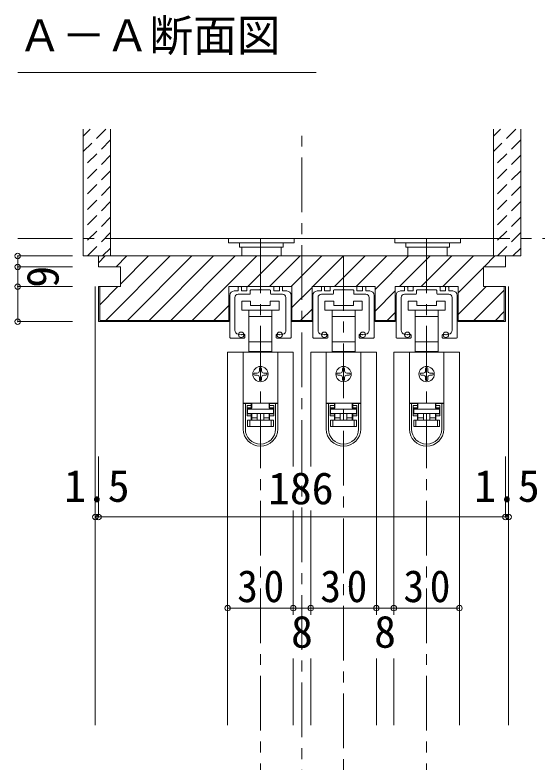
# Model space of a CAD drawing. Units: millimetres, scale not verified. Extents: x -957 to 993, y -689 to 708.
# Drawn here: x -495 to -256.3, y -221.3 to 120.3 of the extents above; entities that cross this region are included whole.
import ezdxf
from ezdxf.enums import TextEntityAlignment as Align

# ---------------------------------------------------------------- set-up
doc = ezdxf.new("R2010")
doc.units = ezdxf.units.MM
doc.header["$LTSCALE"] = 5
doc.header["$PDMODE"] = 32
doc.header["$PDSIZE"] = 2.5
doc.linetypes.add('CHAIN1', pattern=[8, 5, -1, 1, -1])
doc.linetypes.add('DASHED1', pattern=[1.8, 1.2, -0.6])
doc.layers.add('0-B_寸法', color=7, linetype='Continuous', lineweight=9)
doc.styles.add('ＭＳ ゴシック', font='')
doc.styles.get('ＭＳ ゴシック').set_extended_font_data('MS Gothic')

# ---------------------------------------------------------------- blocks, each defined once
blk = doc.blocks.new('01')
at = {"layer": '0-B_寸法'}
for p, q in [((-10.15, 6.02), (-10.15, 7.42)), ((-8.95, 7.72), (-9.85, 7.72)), ((-8.65, 6.02), (-8.65, 7.42)), ((-6.15, 7.42), (-6.15, 6.02)), ((-5.85, 7.72), (5.85, 7.72)), ((6.15, 7.42), (6.15, 6.02)), ((8.65, 6.02), (8.65, 7.42)), ((8.95, 7.72), (9.85, 7.72)), ((10.15, 6.02), (10.15, 7.42)), ((-14, 3.72), (-14, -15.48)), ((-12, 5.72), (-10.45, 5.72)), ((-10.15, 4.22), (-4.95, 4.22)), ((-6.45, 5.72), (-8.35, 5.72)), ((-4.65, 4.52), (-4.65, 5.92)), ((-4.35, 6.22), (-0.3, 6.22)), ((0, 6.52), (-0.3, 6.22)), ((0, 6.52), (0.3, 6.22)), ((4.35, 6.22), (0.3, 6.22)), ((4.65, 4.52), (4.65, 5.92)), ((10.15, 4.22), (4.95, 4.22)), ((6.45, 5.72), (8.35, 5.72)), ((12, 5.72), (10.45, 5.72)), ((14, 3.72), (14, -15.48)), ((-11.65, 2.72), (-11.65, -12.157)), ((11.65, 2.72), (11.65, -12.157)), ((-13.7, -15.78), (-7.45, -15.78)), ((-7.15, -15.48), (-7.15, -14.405)), ((7.15, -15.48), (7.15, -14.405)), ((13.7, -15.78), (7.45, -15.78))]:
    blk.add_line(p, q, dxfattribs=at)
for centre, radius, start, end in [((-9.85, 7.42), 0.3, 90, 180), ((-8.95, 7.42), 0.3, 0, 90), ((-5.85, 7.42), 0.3, 90, 180), ((5.85, 7.42), 0.3, 0, 90), ((8.95, 7.42), 0.3, 90, 180), ((9.85, 7.42), 0.3, 0, 90), ((-12, 3.72), 2, 90, 180), ((-10.15, 2.72), 1.5, 90, 180), ((-10.45, 6.02), 0.3, 270, 0), ((-8.35, 6.02), 0.3, 180, 270), ((-6.45, 6.02), 0.3, 270, 0), ((-4.95, 4.52), 0.3, 270, 0), ((-4.35, 5.92), 0.3, 90, 180), ((4.35, 5.92), 0.3, 0, 90), ((4.95, 4.52), 0.3, 180, 270), ((6.45, 6.02), 0.3, 180, 270), ((8.35, 6.02), 0.3, 270, 0), ((10.45, 6.02), 0.3, 180, 270), ((10.15, 2.72), 1.5, 0, 90), ((12, 3.72), 2, 0, 90), ((-9.65, -12.157), 2, 180, 253.54075), ((9.65, -12.157), 2, 286.45925, 0), ((-13.7, -15.48), 0.3, 180, 270), ((-8.8, -9.28), 5, 253.54075, 284.75682), ((-7.45, -14.405), 0.3, 0, 104.75682), ((-7.45, -15.48), 0.3, 270, 0), ((7.45, -14.405), 0.3, 75.24318, 180), ((7.45, -15.48), 0.3, 180, 270), ((8.8, -9.28), 5, 255.24318, 286.45925), ((13.7, -15.48), 0.3, 270, 0)]:
    blk.add_arc(centre, radius, start, end, dxfattribs=at)
for p in [(-8.8, -14.28), (8.8, -14.28)]:
    blk.add_point(p, dxfattribs=at)

msp = doc.modelspace()

# ---------------------------------------------------------------- linework, layer by layer
at = {"layer": '0-B_寸法'}
for p, q in [((-357.319, 93.893), (-493.746, 93.893)), ((-463.746, 68.058), (-463.746, 10.058)), ((-451.246, 68.058), (-451.246, 10.058)), ((-276.246, 68.058), (-276.246, 10.058)), ((-263.746, 68.058), (-263.746, 10.058)), ((-451.246, 18.058), (-276.246, 18.058)), ((-367.288, 18.058), (-367.288, 16.058)), ((-291.288, 18.058), (-291.288, 16.058)), ((-392.288, 16.058), (-392.288, 14.058)), ((-392.288, 14.058), (-372.288, 14.058)), ((-391.288, 14.058), (-391.288, 10.058)), ((-373.288, 10.058), (-373.288, 14.058)), ((-372.288, 16.058), (-372.288, 14.058)), ((-316.288, 16.058), (-316.288, 14.058)), ((-316.288, 14.058), (-296.288, 14.058)), ((-315.288, 14.058), (-315.288, 10.058)), ((-297.288, 10.058), (-297.288, 14.058)), ((-296.288, 16.058), (-296.288, 14.058)), ((-451.246, 10.058), (-463.746, 10.058)), ((-458.246, 10.058), (-456.746, 10.058)), ((-456.746, 6.997), (-453.685, 10.058)), ((-453.486, -19.442), (-423.986, 10.058)), ((-448.785, 5.058), (-443.785, 10.058)), ((-446.746, -2.802), (-433.886, 10.058)), ((-443.587, -19.442), (-414.087, 10.058)), ((-433.688, -19.442), (-404.188, 10.058)), ((-423.788, -19.442), (-394.288, 10.058)), ((-413.889, -19.442), (-384.389, 10.058)), ((-388.489, -3.942), (-374.489, 10.058)), ((-378.59, -3.942), (-364.59, 10.058)), ((-368.69, -3.942), (-354.69, 10.058)), ((-358.791, -3.942), (-344.791, 10.058)), ((-348.891, -3.942), (-334.891, 10.058)), ((-338.992, -3.942), (-324.992, 10.058)), ((-330.346, -5.196), (-315.092, 10.058)), ((-319.193, -3.942), (-305.193, 10.058)), ((-309.293, -3.942), (-295.293, 10.058)), ((-299.394, -3.942), (-285.394, 10.058)), ((-280.494, 5.058), (-275.494, 10.058)), ((-263.746, 10.058), (-276.246, 10.058)), ((-270.746, 10.058), (-269.246, 10.058)), ((-270.746, 5.058), (-270.746, 10.058)), ((-292.346, -6.794), (-280.746, 4.806)), ((-458.246, -204.442), (-458.246, -3.942)), ((-456.746, -3.942), (-456.746, -19.942)), ((-456.246, -12.302), (-447.886, -3.942)), ((-456.246, -3.942), (-456.246, -19.442)), ((-397.146, -19.942), (-397.146, -3.942)), ((-397.146, -3.942), (-368.346, -3.942)), ((-368.346, -19.942), (-368.346, -3.942)), ((-368.346, -13.498), (-359.146, -4.298)), ((-359.146, -3.942), (-330.346, -3.942)), ((-359.146, -19.942), (-359.146, -3.942)), ((-330.346, -19.942), (-330.346, -3.942)), ((-330.346, -15.096), (-321.146, -5.896)), ((-321.146, -3.942), (-292.346, -3.942)), ((-292.346, -16.694), (-279.595, -3.942)), ((-292.346, -19.942), (-292.346, -3.942)), ((-285.195, -19.442), (-271.246, -5.493)), ((-271.246, -3.942), (-271.246, -19.442)), ((-269.246, -204.442), (-269.246, -3.942)), ((-403.989, -19.442), (-397.146, -12.599)), ((-391.246, -10.642), (-391.246, -14.642)), ((-387.246, -10.642), (-391.246, -10.642)), ((-387.246, -12.642), (-387.246, -10.642)), ((-378.246, -12.642), (-387.246, -12.642)), ((-378.246, -10.642), (-378.246, -12.642)), ((-374.246, -10.642), (-378.246, -10.642)), ((-374.246, -14.642), (-374.246, -10.642)), ((-353.246, -10.642), (-353.246, -14.642)), ((-349.246, -10.642), (-353.246, -10.642)), ((-349.246, -12.642), (-349.246, -10.642)), ((-340.246, -12.642), (-349.246, -12.642)), ((-340.246, -10.642), (-340.246, -12.642)), ((-336.246, -10.642), (-340.246, -10.642)), ((-336.246, -14.642), (-336.246, -10.642)), ((-315.246, -10.642), (-315.246, -14.642)), ((-311.246, -10.642), (-315.246, -10.642)), ((-311.246, -12.642), (-311.246, -10.642)), ((-302.246, -12.642), (-311.246, -12.642)), ((-302.246, -10.642), (-302.246, -12.642)), ((-298.246, -10.642), (-302.246, -10.642)), ((-298.246, -14.642), (-298.246, -10.642)), ((-391.246, -14.642), (-382.746, -14.642)), ((-387.996, -14.642), (-387.996, -17.642)), ((-382.746, -14.642), (-374.246, -14.642)), ((-377.496, -17.642), (-377.496, -14.642)), ((-364.392, -19.442), (-359.146, -14.196)), ((-353.246, -14.642), (-344.746, -14.642)), ((-349.996, -14.642), (-349.996, -17.642)), ((-344.746, -14.642), (-336.246, -14.642)), ((-339.496, -17.642), (-339.496, -14.642)), ((-324.793, -19.442), (-321.146, -15.795)), ((-315.246, -14.642), (-306.746, -14.642)), ((-311.996, -14.642), (-311.996, -17.642)), ((-306.746, -14.642), (-298.246, -14.642)), ((-301.496, -17.642), (-301.496, -14.642)), ((-275.296, -19.442), (-271.246, -15.393)), ((-456.746, -19.942), (-397.146, -19.942)), ((-456.246, -19.442), (-397.146, -19.442)), ((-387.996, -17.642), (-387.996, -29.242)), ((-387.996, -17.642), (-382.746, -17.642)), ((-382.746, -17.642), (-377.496, -17.642)), ((-377.496, -29.242), (-377.496, -17.642)), ((-368.346, -19.442), (-359.146, -19.442)), ((-368.346, -19.942), (-359.146, -19.942)), ((-349.996, -17.642), (-349.996, -29.242)), ((-349.996, -17.642), (-344.746, -17.642)), ((-344.746, -17.642), (-339.496, -17.642)), ((-339.496, -29.242), (-339.496, -17.642)), ((-330.346, -19.442), (-321.146, -19.442)), ((-311.996, -17.642), (-311.996, -29.242)), ((-311.996, -17.642), (-306.746, -17.642)), ((-306.746, -17.642), (-301.496, -17.642)), ((-301.496, -29.242), (-301.496, -17.642)), ((-271.246, -19.442), (-292.346, -19.442)), ((-270.746, -19.942), (-292.346, -19.942)), ((-387.996, -29.242), (-387.996, -33.642)), ((-382.746, -29.242), (-387.996, -29.242)), ((-377.496, -29.242), (-382.746, -29.242)), ((-377.496, -33.642), (-377.496, -29.242)), ((-349.996, -29.242), (-349.996, -33.642)), ((-344.746, -29.242), (-349.996, -29.242)), ((-339.496, -29.242), (-344.746, -29.242)), ((-339.496, -33.642), (-339.496, -29.242)), ((-311.996, -29.242), (-311.996, -33.642)), ((-306.746, -29.242), (-311.996, -29.242)), ((-301.496, -29.242), (-306.746, -29.242)), ((-301.496, -33.642), (-301.496, -29.242)), ((-397.746, -33.942), (-397.746, -204.442)), ((-397.746, -33.942), (-367.746, -33.942)), ((-390.646, -33.942), (-390.646, -57.242)), ((-374.846, -33.942), (-390.646, -33.942)), ((-387.996, -33.642), (-386.746, -33.642)), ((-378.746, -33.942), (-378.746, -33.642)), ((-378.746, -33.642), (-377.496, -33.642)), ((-374.846, -33.942), (-374.846, -57.242)), ((-367.746, -33.942), (-367.746, -86.246)), ((-359.746, -33.942), (-359.746, -86.246)), ((-359.746, -33.942), (-329.746, -33.942)), ((-352.646, -33.942), (-352.646, -57.242)), ((-336.846, -33.942), (-352.646, -33.942)), ((-349.996, -33.642), (-348.746, -33.642)), ((-340.746, -33.942), (-340.746, -33.642)), ((-340.746, -33.642), (-339.496, -33.642)), ((-336.846, -33.942), (-336.846, -57.242)), ((-329.746, -33.942), (-329.746, -153.942)), ((-321.746, -33.942), (-321.746, -153.942)), ((-321.746, -33.942), (-291.746, -33.942)), ((-314.646, -33.942), (-314.646, -57.242)), ((-298.846, -33.942), (-314.646, -33.942)), ((-311.996, -33.642), (-310.746, -33.642)), ((-302.746, -33.942), (-302.746, -33.642)), ((-302.746, -33.642), (-301.496, -33.642)), ((-298.846, -33.942), (-298.846, -57.242)), ((-291.746, -33.942), (-291.746, -204.442)), ((-384.246, -43.442), (-385.246, -43.442)), ((-383.246, -41.442), (-383.246, -42.442)), ((-382.246, -42.442), (-382.246, -41.442)), ((-380.246, -43.442), (-381.246, -43.442)), ((-346.246, -43.442), (-347.246, -43.442)), ((-345.246, -41.442), (-345.246, -42.442)), ((-344.246, -42.442), (-344.246, -41.442)), ((-342.246, -43.442), (-343.246, -43.442)), ((-308.246, -43.442), (-309.246, -43.442)), ((-307.246, -41.442), (-307.246, -42.442)), ((-306.246, -42.442), (-306.246, -41.442)), ((-304.246, -43.442), (-305.246, -43.442)), ((-385.246, -44.442), (-384.246, -44.442)), ((-383.246, -45.442), (-383.246, -46.442)), ((-382.246, -46.442), (-382.246, -45.442)), ((-381.246, -44.442), (-380.246, -44.442)), ((-347.246, -44.442), (-346.246, -44.442)), ((-345.246, -45.442), (-345.246, -46.442)), ((-344.246, -46.442), (-344.246, -45.442)), ((-343.246, -44.442), (-342.246, -44.442)), ((-309.246, -44.442), (-308.246, -44.442)), ((-307.246, -45.442), (-307.246, -46.442)), ((-306.246, -46.442), (-306.246, -45.442)), ((-305.246, -44.442), (-304.246, -44.442)), ((-390.646, -57.242), (-390.646, -57.342)), ((-374.846, -57.242), (-390.646, -57.242)), ((-390.646, -57.342), (-390.646, -69.042)), ((-389.646, -57.342), (-390.646, -57.342)), ((-389.646, -69.042), (-389.646, -57.342)), ((-386.946, -57.342), (-389.646, -57.342)), ((-387.646, -57.342), (-387.646, -57.242)), ((-386.946, -57.342), (-386.946, -58.342)), ((-386.746, -59.442), (-386.746, -57.242)), ((-378.746, -57.242), (-378.746, -59.442)), ((-378.546, -58.342), (-378.546, -57.342)), ((-375.846, -57.342), (-378.546, -57.342)), ((-377.846, -57.242), (-377.846, -57.342)), ((-374.846, -57.242), (-374.846, -57.342)), ((-374.846, -69.042), (-374.846, -57.342)), ((-352.646, -57.242), (-352.646, -57.342)), ((-336.846, -57.242), (-352.646, -57.242)), ((-352.646, -57.342), (-352.646, -69.042)), ((-351.646, -57.342), (-352.646, -57.342)), ((-351.646, -69.042), (-351.646, -57.342)), ((-348.946, -57.342), (-351.646, -57.342)), ((-349.646, -57.342), (-349.646, -57.242)), ((-348.946, -57.342), (-348.946, -58.342)), ((-348.746, -59.442), (-348.746, -57.242)), ((-340.746, -57.242), (-340.746, -59.442)), ((-340.546, -58.342), (-340.546, -57.342)), ((-337.846, -57.342), (-340.546, -57.342)), ((-339.846, -57.242), (-339.846, -57.342)), ((-336.846, -57.242), (-336.846, -57.342)), ((-336.846, -69.042), (-336.846, -57.342)), ((-314.646, -57.242), (-314.646, -57.342)), ((-298.846, -57.242), (-314.646, -57.242)), ((-314.646, -57.342), (-314.646, -69.042)), ((-313.646, -57.342), (-314.646, -57.342)), ((-313.646, -69.042), (-313.646, -57.342)), ((-310.946, -57.342), (-313.646, -57.342)), ((-311.646, -57.342), (-311.646, -57.242)), ((-310.946, -57.342), (-310.946, -58.342)), ((-310.746, -59.442), (-310.746, -57.242)), ((-302.746, -57.242), (-302.746, -59.442)), ((-302.546, -58.342), (-302.546, -57.342)), ((-299.846, -57.342), (-302.546, -57.342)), ((-301.846, -57.242), (-301.846, -57.342)), ((-298.846, -57.242), (-298.846, -57.342)), ((-298.846, -69.042), (-298.846, -57.342)), ((-388.846, -58.342), (-386.946, -58.342)), ((-388.846, -58.342), (-388.846, -63.042)), ((-386.946, -59.342), (-388.846, -59.342)), ((-386.746, -59.442), (-388.646, -59.442)), ((-388.646, -59.442), (-388.646, -59.942)), ((-386.946, -58.342), (-386.946, -59.342)), ((-376.846, -59.442), (-378.746, -59.442)), ((-378.546, -58.342), (-376.646, -58.342)), ((-376.846, -59.942), (-376.846, -59.442)), ((-376.646, -63.042), (-376.646, -58.342)), ((-350.846, -58.342), (-348.946, -58.342)), ((-350.846, -58.342), (-350.846, -63.042)), ((-348.946, -59.342), (-350.846, -59.342)), ((-348.746, -59.442), (-350.646, -59.442)), ((-350.646, -59.442), (-350.646, -59.942)), ((-348.946, -58.342), (-348.946, -59.342)), ((-338.846, -59.442), (-340.746, -59.442)), ((-340.546, -58.342), (-338.646, -58.342)), ((-338.846, -59.942), (-338.846, -59.442)), ((-338.646, -63.042), (-338.646, -58.342)), ((-312.846, -58.342), (-310.946, -58.342)), ((-312.846, -58.342), (-312.846, -63.042)), ((-310.946, -59.342), (-312.846, -59.342)), ((-310.746, -59.442), (-312.646, -59.442)), ((-312.646, -59.442), (-312.646, -59.942)), ((-310.946, -58.342), (-310.946, -59.342)), ((-300.846, -59.442), (-302.746, -59.442)), ((-302.546, -58.342), (-300.646, -58.342)), ((-300.846, -59.942), (-300.846, -59.442)), ((-300.646, -63.042), (-300.646, -58.342)), ((-386.946, -63.042), (-388.846, -63.042)), ((-386.946, -63.042), (-386.946, -64.942)), ((-386.746, -63.942), (-386.746, -61.942)), ((-386.746, -63.942), (-384.246, -63.942)), ((-386.746, -64.942), (-386.746, -63.942)), ((-384.246, -61.942), (-384.246, -64.942)), ((-381.246, -61.942), (-381.246, -64.942)), ((-378.746, -61.942), (-378.746, -63.942)), ((-378.546, -62.042), (-376.646, -62.042)), ((-378.546, -63.042), (-378.546, -62.042)), ((-378.546, -64.942), (-378.546, -63.042)), ((-376.646, -63.042), (-378.546, -63.042)), ((-348.946, -63.042), (-350.846, -63.042)), ((-348.946, -63.042), (-348.946, -64.942)), ((-348.746, -63.942), (-348.746, -61.942)), ((-348.746, -63.942), (-346.246, -63.942)), ((-348.746, -64.942), (-348.746, -63.942)), ((-346.246, -61.942), (-346.246, -64.942)), ((-343.246, -61.942), (-343.246, -64.942)), ((-340.746, -61.942), (-340.746, -63.942)), ((-340.546, -62.042), (-338.646, -62.042)), ((-340.546, -63.042), (-340.546, -62.042)), ((-340.546, -64.942), (-340.546, -63.042)), ((-338.646, -63.042), (-340.546, -63.042)), ((-310.946, -63.042), (-312.846, -63.042)), ((-310.946, -63.042), (-310.946, -64.942)), ((-310.746, -63.942), (-310.746, -61.942)), ((-310.746, -63.942), (-308.246, -63.942)), ((-310.746, -64.942), (-310.746, -63.942)), ((-308.246, -61.942), (-308.246, -64.942)), ((-305.246, -61.942), (-305.246, -64.942)), ((-302.746, -61.942), (-302.746, -63.942)), ((-302.546, -62.042), (-300.646, -62.042)), ((-302.546, -63.042), (-302.546, -62.042)), ((-302.546, -64.942), (-302.546, -63.042)), ((-300.646, -63.042), (-302.546, -63.042)), ((-388.646, -67.942), (-388.646, -64.942)), ((-388.646, -64.942), (-387.646, -64.942)), ((-387.646, -67.942), (-388.646, -67.942)), ((-387.646, -64.942), (-387.646, -67.942)), ((-387.646, -64.942), (-377.846, -64.942)), ((-377.846, -67.942), (-387.646, -67.942)), ((-377.846, -67.942), (-377.846, -64.942)), ((-377.846, -64.942), (-376.846, -64.942)), ((-376.846, -67.942), (-377.846, -67.942)), ((-376.846, -64.942), (-376.846, -67.942)), ((-350.646, -67.942), (-350.646, -64.942)), ((-350.646, -64.942), (-349.646, -64.942)), ((-349.646, -67.942), (-350.646, -67.942)), ((-349.646, -64.942), (-349.646, -67.942)), ((-349.646, -64.942), (-339.846, -64.942)), ((-339.846, -67.942), (-349.646, -67.942)), ((-339.846, -67.942), (-339.846, -64.942)), ((-339.846, -64.942), (-338.846, -64.942)), ((-338.846, -67.942), (-339.846, -67.942)), ((-338.846, -64.942), (-338.846, -67.942)), ((-312.646, -67.942), (-312.646, -64.942)), ((-312.646, -64.942), (-311.646, -64.942)), ((-311.646, -67.942), (-312.646, -67.942)), ((-311.646, -64.942), (-311.646, -67.942)), ((-311.646, -64.942), (-301.846, -64.942)), ((-301.846, -67.942), (-311.646, -67.942)), ((-301.846, -67.942), (-301.846, -64.942)), ((-301.846, -64.942), (-300.846, -64.942)), ((-300.846, -67.942), (-301.846, -67.942)), ((-300.846, -64.942), (-300.846, -67.942)), ((-456.746, -109.246), (-456.746, -81.688)), ((-367.746, -106.246), (-367.746, -153.942)), ((-359.746, -106.246), (-359.746, -153.942)), ((-397.746, -150.942), (-367.746, -150.942)), ((-367.746, -150.942), (-359.746, -150.942)), ((-359.746, -150.942), (-329.746, -150.942)), ((-329.746, -150.942), (-321.746, -150.942)), ((-321.746, -150.942), (-291.746, -150.942)), ((-367.746, -173.942), (-367.746, -204.442)), ((-359.746, -173.942), (-359.746, -204.442)), ((-329.746, -173.942), (-329.746, -204.442)), ((-321.746, -173.942), (-321.746, -204.442))]:
    msp.add_line(p, q, dxfattribs=at)
at = {"layer": '0-B_寸法', "linetype": 'DASHED1'}
for p, q in [((-460.535, 68.058), (-463.746, 64.847)), ((-453.464, 68.058), (-463.746, 57.776)), ((-273.035, 68.058), (-276.246, 64.847)), ((-265.964, 68.058), (-276.246, 57.776)), ((-451.246, 63.205), (-463.746, 50.705)), ((-263.746, 63.205), (-276.246, 50.705)), ((-451.246, 56.134), (-463.746, 43.634)), ((-263.746, 56.134), (-276.246, 43.634)), ((-451.246, 49.062), (-463.746, 36.562)), ((-263.746, 49.062), (-276.246, 36.562)), ((-451.246, 41.991), (-463.746, 29.491)), ((-263.746, 41.991), (-276.246, 29.491)), ((-451.246, 34.92), (-463.746, 22.42)), ((-263.746, 34.92), (-276.246, 22.42)), ((-451.246, 27.849), (-463.746, 15.349)), ((-263.746, 27.849), (-276.246, 15.349)), ((-451.246, 20.778), (-461.966, 10.058)), ((-263.746, 20.778), (-274.466, 10.058)), ((-451.246, 13.707), (-454.895, 10.058)), ((-263.746, 13.707), (-267.395, 10.058))]:
    msp.add_line(p, q, dxfattribs=at)
at = {"layer": '0-B_寸法', "linetype": 'CHAIN1'}
for p, q in [((-363.746, -449.942), (-363.746, 68.058)), ((-493.746, 18.058), (-97.246, 18.058)), ((-382.746, 18.058), (-382.746, -439.942)), ((-306.746, 18.058), (-306.746, -439.942)), ((-344.746, 10.058), (-344.746, -439.942))]:
    msp.add_line(p, q, dxfattribs=at)
at = {"layer": '0-B_寸法', "color": 4}
for p, q in [((-493.746, 10.058), (-493.746, 5.058)), ((-493.746, 10.058), (-468.746, 10.058)), ((-493.746, 5.058), (-468.746, 5.058)), ((-493.746, 5.058), (-493.746, -3.942)), ((-493.746, -3.942), (-468.746, -3.942)), ((-493.746, -3.942), (-493.746, -19.942)), ((-493.746, -19.942), (-468.746, -19.942)), ((-458.246, -109.246), (-458.246, -81.688)), ((-456.746, -109.246), (-456.746, -81.688)), ((-270.746, -109.246), (-270.746, -81.688)), ((-269.246, -109.246), (-269.246, -81.688)), ((-458.246, -109.246), (-456.746, -109.246)), ((-270.746, -109.246), (-269.246, -109.246))]:
    msp.add_line(p, q, dxfattribs=at)
at = {"layer": '0-B_寸法'}
for points in [[(-397.288, 18.058), (-397.288, 16.058), (-367.288, 16.058)], [(-321.288, 18.058), (-321.288, 16.058), (-291.288, 16.058)], [(-270.746, 10.058), (-456.746, 10.058), (-456.746, 5.058), (-446.746, 5.058), (-446.746, -3.942), (-456.746, -3.942)], [(-270.746, 5.058), (-280.746, 5.058), (-280.746, -3.942), (-270.746, -3.942), (-270.746, -19.942)], [(-330.346, -19.942), (-321.146, -19.942), (-321.146, -3.942)], [(-378.746, -33.642), (-386.746, -33.642), (-386.746, -33.942)], [(-340.746, -33.642), (-348.746, -33.642), (-348.746, -33.942)], [(-302.746, -33.642), (-310.746, -33.642), (-310.746, -33.942)], [(-374.846, -57.342), (-375.846, -57.342), (-375.846, -69.042)], [(-336.846, -57.342), (-337.846, -57.342), (-337.846, -69.042)], [(-298.846, -57.342), (-299.846, -57.342), (-299.846, -69.042)], [(-376.646, -59.342), (-378.546, -59.342), (-378.546, -58.342)], [(-338.646, -59.342), (-340.546, -59.342), (-340.546, -58.342)], [(-300.646, -59.342), (-302.546, -59.342), (-302.546, -58.342)], [(-388.846, -62.042), (-386.946, -62.042), (-386.946, -63.042)], [(-381.246, -63.942), (-378.746, -63.942), (-378.746, -64.942)], [(-350.846, -62.042), (-348.946, -62.042), (-348.946, -63.042)], [(-343.246, -63.942), (-340.746, -63.942), (-340.746, -64.942)], [(-312.846, -62.042), (-310.946, -62.042), (-310.946, -63.042)], [(-305.246, -63.942), (-302.746, -63.942), (-302.746, -64.942)], [(-456.746, -109.246), (-270.746, -109.246), (-270.746, -85.188)]]:
    msp.add_lwpolyline(points, dxfattribs=at)
for points in [[(-376.846, -61.942), (-388.646, -61.942), (-388.646, -59.942), (-376.846, -59.942)], [(-338.846, -61.942), (-350.646, -61.942), (-350.646, -59.942), (-338.846, -59.942)], [(-300.846, -61.942), (-312.646, -61.942), (-312.646, -59.942), (-300.846, -59.942)]]:
    msp.add_lwpolyline(points, close=True, dxfattribs=at)
for centre in [(-382.746, -43.942), (-344.746, -43.942), (-306.746, -43.942)]:
    msp.add_circle(centre, 3.5, dxfattribs=at)
for centre, radius, start, end in [((-382.746, -41.442), 0.5, 90, 180), ((-382.746, -41.442), 0.5, 0, 90), ((-344.746, -41.442), 0.5, 90, 180), ((-344.746, -41.442), 0.5, 0, 90), ((-306.746, -41.442), 0.5, 90, 180), ((-306.746, -41.442), 0.5, 0, 90), ((-385.246, -43.942), 0.5, 90, 180), ((-385.246, -43.942), 0.5, 180, 270), ((-384.246, -42.442), 1, 270, 0), ((-381.246, -42.442), 1, 180, 270), ((-380.246, -43.942), 0.5, 0, 90), ((-380.246, -43.942), 0.5, 270, 0), ((-347.246, -43.942), 0.5, 90, 180), ((-347.246, -43.942), 0.5, 180, 270), ((-346.246, -42.442), 1, 270, 0), ((-343.246, -42.442), 1, 180, 270), ((-342.246, -43.942), 0.5, 0, 90), ((-342.246, -43.942), 0.5, 270, 0), ((-309.246, -43.942), 0.5, 90, 180), ((-309.246, -43.942), 0.5, 180, 270), ((-308.246, -42.442), 1, 270, 0), ((-305.246, -42.442), 1, 180, 270), ((-304.246, -43.942), 0.5, 0, 90), ((-304.246, -43.942), 0.5, 270, 0), ((-384.246, -45.442), 1, 0, 90), ((-382.746, -46.442), 0.5, 180, 270), ((-382.746, -46.442), 0.5, 270, 0), ((-381.246, -45.442), 1, 90, 180), ((-346.246, -45.442), 1, 0, 90), ((-344.746, -46.442), 0.5, 180, 270), ((-344.746, -46.442), 0.5, 270, 0), ((-343.246, -45.442), 1, 90, 180), ((-308.246, -45.442), 1, 0, 90), ((-306.746, -46.442), 0.5, 180, 270), ((-306.746, -46.442), 0.5, 270, 0), ((-305.246, -45.442), 1, 90, 180), ((-382.746, -69.042), 7.9, 180, 0), ((-382.746, -69.042), 6.9, 180, 0), ((-344.746, -69.042), 7.9, 180, 0), ((-344.746, -69.042), 6.9, 180, 0), ((-306.746, -69.042), 7.9, 180, 0), ((-306.746, -69.042), 6.9, 180, 0)]:
    msp.add_arc(centre, radius, start, end, dxfattribs=at)
for p in [(-493.746, 10.058), (-493.746, 5.058), (-493.746, -3.942), (-493.746, -19.942), (-458.246, -109.246), (-456.746, -109.246), (-270.746, -109.246), (-269.246, -109.246), (-397.746, -150.942), (-367.746, -150.942), (-359.746, -150.942), (-329.746, -150.942), (-321.746, -150.942), (-291.746, -150.942)]:
    msp.add_point(p, dxfattribs=at)

# ---------------------------------------------------------------- block references
for p in [(-382.746, -11.662), (-344.746, -11.662), (-306.746, -11.662)]:
    msp.add_blockref('01', p, dxfattribs=at)

# ---------------------------------------------------------------- texts
at = {"layer": '0-B_寸法', "style": 'ＭＳ ゴシック'}
for s, p in [('Ａ－Ａ断面図', (-493.553, 99.216)), ('1.5', (-472.496, -106.746)), ('1.5', (-284.996, -106.746)), ('186', (-379.246, -107.864)), ('8', (-368.746, -173.442)), ('8', (-330.746, -173.442))]:
    msp.add_text(s, height=14.66, dxfattribs=at).set_placement(p, align=Align.BOTTOM_LEFT)
msp.add_text('9', height=14.66, rotation=90, dxfattribs=at).set_placement((-470.605, -4.442), align=Align.BOTTOM_LEFT)
at = {"layer": '0-B_寸法', "char_height": 14.66, "attachment_point": 7, "style": 'ＭＳ ゴシック'}
for insert in [(-393.371, -148.442), (-355.371, -148.442), (-317.371, -148.442)]:
    msp.add_mtext('\\T1.27;\\W0.95;30', dxfattribs=dict(at, insert=insert))

doc.saveas('drawing.dxf')
